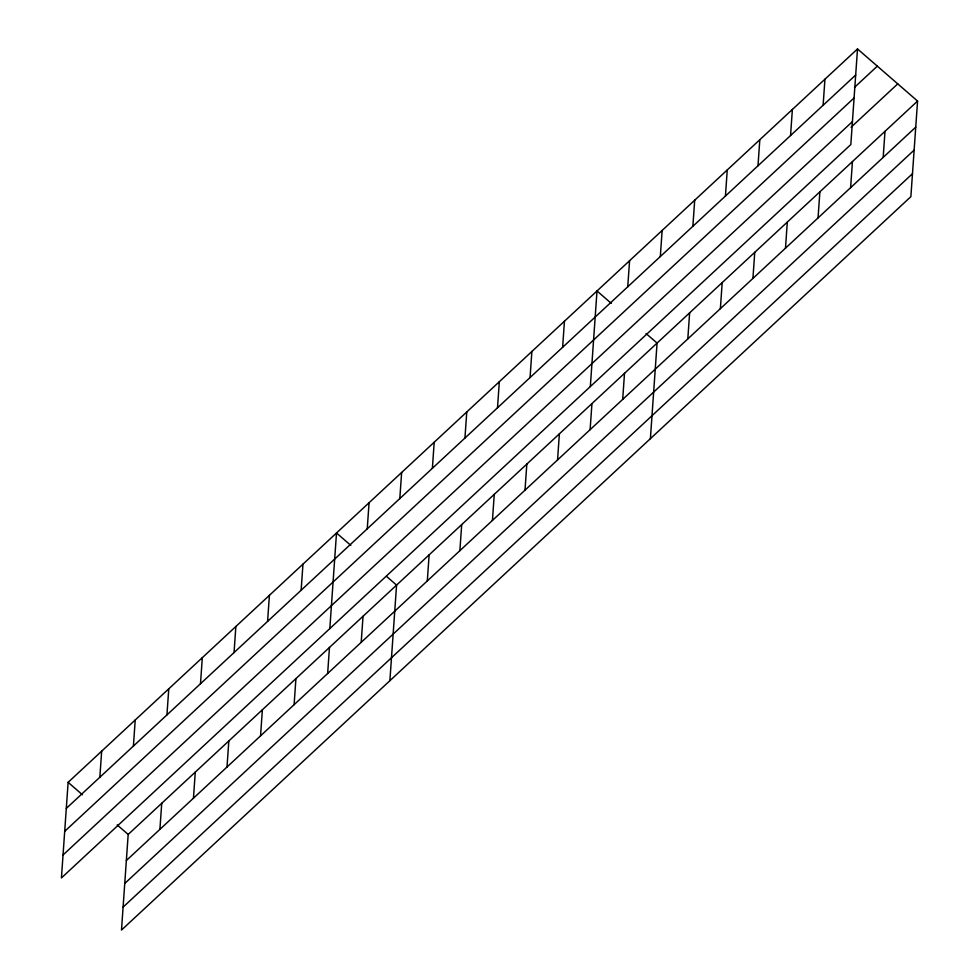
<?xml version="1.0" encoding="UTF-8"?>
<svg xmlns="http://www.w3.org/2000/svg" width="979" height="979" viewBox="0 0 979 979"><rect width="100%" height="100%" fill="white"/><g stroke="black" fill="none" stroke-linecap="round" stroke-linejoin="round"><path stroke-width="1.47" d="M857.506 48.95L68.126 782.331L61.432 877.93L850.824 144.549L857.506 48.95L917.568 101.07L910.874 196.669L121.494 930.05L128.176 834.451L917.568 101.07M99.846 777.24L101.669 751.162M133.401 746.071L135.224 719.993M166.944 714.903L168.767 688.824M159.907 829.36L161.731 803.282M200.487 683.734L202.323 657.655M193.45 798.191L195.274 772.113M234.042 652.565L235.866 626.487M227.006 767.022L228.829 740.944M267.585 621.396L269.409 595.318M260.549 735.853L262.372 709.775M301.14 590.227L302.964 564.149M294.104 704.684L295.927 678.606M329.825 628.579L336.507 532.98L350.825 545.401M327.647 673.515L329.47 647.437M367.247 528.807L369.071 502.729M361.202 642.346L363.025 616.268M399.811 498.556L401.635 472.478M389.887 680.699L396.568 585.099L386.656 576.496M432.375 468.305L434.199 442.227M427.309 580.926L429.132 554.848M464.939 438.054L466.763 411.975M459.873 550.675L461.696 524.597M497.503 407.802L499.327 381.724M492.437 520.424L494.26 494.346M530.055 377.551L531.878 351.473M525.001 490.173L526.824 464.095M562.619 347.3L564.442 321.222M557.553 459.922L559.376 433.844M590.325 386.57L597.006 290.971L611.324 303.392M590.117 429.671L591.94 403.593M627.747 286.798L629.57 260.708M622.681 399.42L624.504 373.342M660.311 256.535L662.134 230.457M650.386 438.69L657.068 343.091L646.054 333.533M692.875 226.284L694.698 200.205M687.809 338.918L689.632 312.839M725.427 196.033L727.25 169.954M720.373 308.666L722.196 282.576M757.991 165.781L759.814 139.703M752.924 278.403L754.748 252.325M790.555 135.53L792.378 109.452M785.488 248.152L787.312 222.074M823.119 105.279L824.942 79.201M818.052 217.901L819.876 191.823M850.616 187.65L852.44 161.572M883.18 157.399L885.004 131.321M66.303 808.409L855.683 75.028M854.532 87.327L877.319 66.144M64.7 831.355L854.08 97.973M63.035 854.985L852.428 121.604M851.069 127.233L897.743 83.876M126.352 860.529L915.744 127.148M124.749 883.474L914.141 150.093M123.097 907.105L912.477 173.724M68.126 782.331L82.432 794.752M117.174 824.893L128.176 834.451"/></g></svg>
